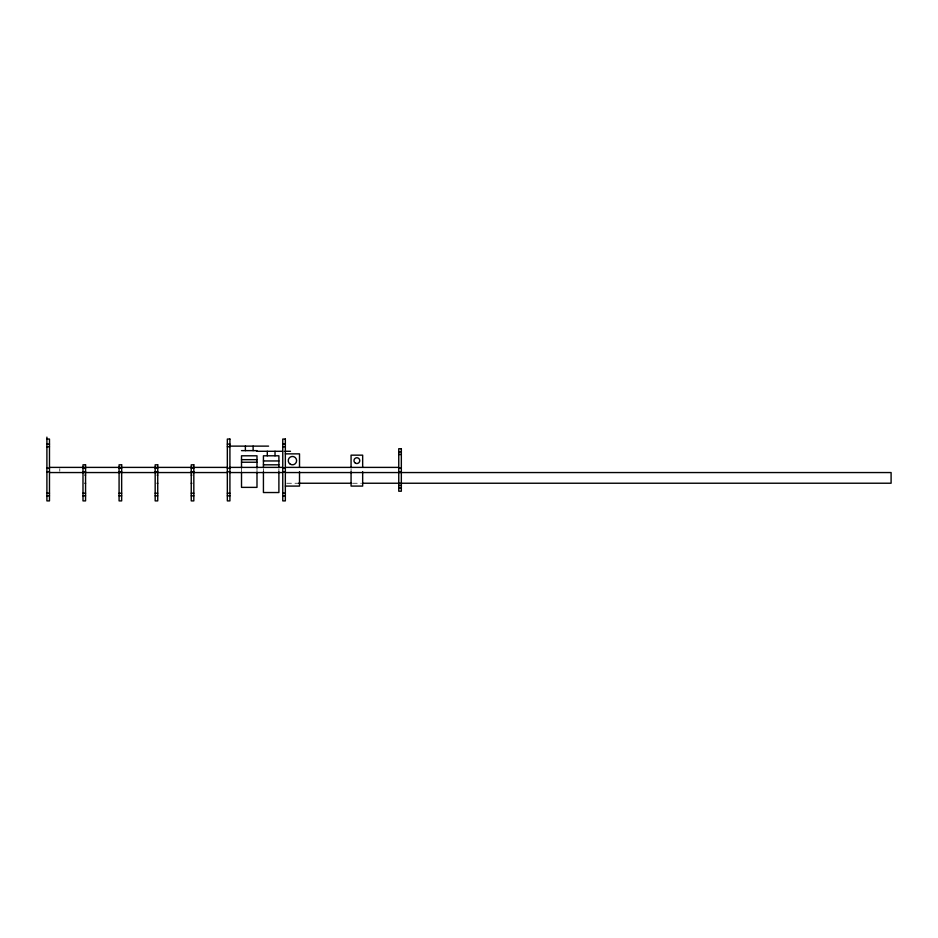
<?xml version="1.0" encoding="UTF-8"?>
<svg xmlns="http://www.w3.org/2000/svg" width="938" height="938" viewBox="0 0 938 938"><rect width="100%" height="100%" fill="white"/><g stroke="black" fill="none" stroke-linecap="round" stroke-linejoin="round"><path stroke-width="0.7" stroke-dasharray="4.69 3.52" d="M286.758 483.246L298.507 483.246M352.524 483.246L361.423 483.246M351.07 468.683L351.07 472.553M278.891 468.683L278.891 472.553M263.426 468.683L263.426 472.553M256.989 468.683L256.989 472.553M241.512 468.683L241.512 472.553M59.786 468.683L59.786 471.263"/><path stroke-width="1.41" d="M46.9 439.054L49.48 439.054L49.48 500.892L46.9 500.892L46.9 437.131M46.9 444.108L49.48 444.108M227.336 444.108L229.916 444.108M282.76 444.108L285.34 444.108M229.916 446.125L268.585 446.125M46.9 446.746L49.48 446.746M227.336 446.746L229.916 446.746M282.76 446.746L285.34 446.746M241.512 450.639L256.989 450.639M256.555 451.284L282.748 451.284M284.835 451.284L290.499 451.284M398.756 451.835L401.335 451.835M285.34 453.863L299.515 453.863L299.515 467.394M398.756 454.496L401.335 454.496M241.512 459.667L256.989 459.667M263.426 460.957L278.891 460.957M241.512 462.235L256.989 462.235M263.426 464.814L278.891 464.814M49.831 467.394L227.336 467.394M229.751 467.394L282.408 467.394M285.34 467.394L398.439 467.394M46.9 468.144L49.48 468.144M82.99 468.144L85.569 468.144M119.079 468.144L121.659 468.144M155.169 468.144L157.736 468.144M191.246 468.144L193.826 468.144M227.336 468.144L229.916 468.144M282.76 468.144L285.34 468.144M398.756 468.144L401.335 468.144M46.9 471.802L49.48 471.802M82.99 471.802L85.569 471.802M119.079 471.802L121.659 471.802M155.169 471.802L157.736 471.802M191.246 471.802L193.826 471.802M227.336 471.802L229.916 471.802M282.76 471.802L285.34 471.802M398.756 471.802L401.335 471.802M49.831 472.553L227.336 472.553M229.751 472.553L282.408 472.553M285.34 472.553L891.1 472.553L891.1 483.222L362.889 483.246M84.924 475.132L85.569 475.132M157.092 475.132L157.736 475.132M191.246 475.132L191.891 475.132M84.924 483.269L85.569 483.269M157.092 483.269L157.736 483.269M191.246 483.269L191.891 483.269M298.507 483.246L351.187 483.246M398.756 485.45L401.335 485.45M285.34 486.083L299.515 486.083L299.515 471.708M398.756 488.112L401.335 488.112M46.9 493.2L49.48 493.2M82.99 493.2L85.569 493.2M119.079 493.2L121.659 493.2M155.169 493.2L157.736 493.2M191.246 493.2L193.826 493.2M227.336 493.2L229.916 493.2M282.76 493.2L285.34 493.2M46.9 495.839L49.48 495.839M82.99 495.839L85.569 495.839M119.079 495.839L121.659 495.839M155.169 495.839L157.736 495.839M191.246 495.839L193.826 495.839M227.336 495.839L229.916 495.839M282.76 495.839L285.34 495.839M362.666 467.394L362.666 455.153L351.07 455.153L351.07 467.394M362.666 471.708L362.666 486.083L351.07 486.083L351.07 471.708M278.891 467.394L278.891 455.798L263.426 455.798L263.426 467.394M278.891 471.708L278.891 492.532L263.426 492.532L263.426 471.708M275.022 451.284L275.022 455.798M267.295 451.284L267.295 455.798M256.989 467.992L256.989 455.798L241.512 455.798L241.512 467.992M256.989 472.306L256.989 487.373L241.512 487.373L241.512 472.306M253.119 446.125L253.119 450.639M245.381 446.125L245.381 450.639M229.916 439.054L227.336 439.054L227.336 500.892L229.916 500.892L229.916 439.054M285.34 439.054L282.76 439.054L282.76 500.892L285.34 500.892L285.34 439.054M401.335 448.727L398.756 448.727L398.756 491.219L401.335 491.219L401.335 448.727M85.569 464.814L82.99 464.814L82.99 500.892L85.569 500.892L85.569 464.814M121.659 464.814L119.079 464.814L119.079 500.892L121.659 500.892L121.659 464.814M157.736 464.814L155.169 464.814L155.169 500.892L157.736 500.892L157.736 464.814M193.826 464.814L191.246 464.814L191.246 500.892L193.826 500.892L193.826 464.814M290.334 464.251A4.186 4.186 0 0 0 296.619 460.628A4.186 4.186 0 0 0 290.334 457.005A4.186 4.186 0 0 0 290.334 464.251M355.42 463.138A2.896 2.896 0 0 0 359.77 460.628A2.896 2.896 0 0 0 355.42 458.119A2.896 2.896 0 0 0 355.42 463.138"/></g></svg>
